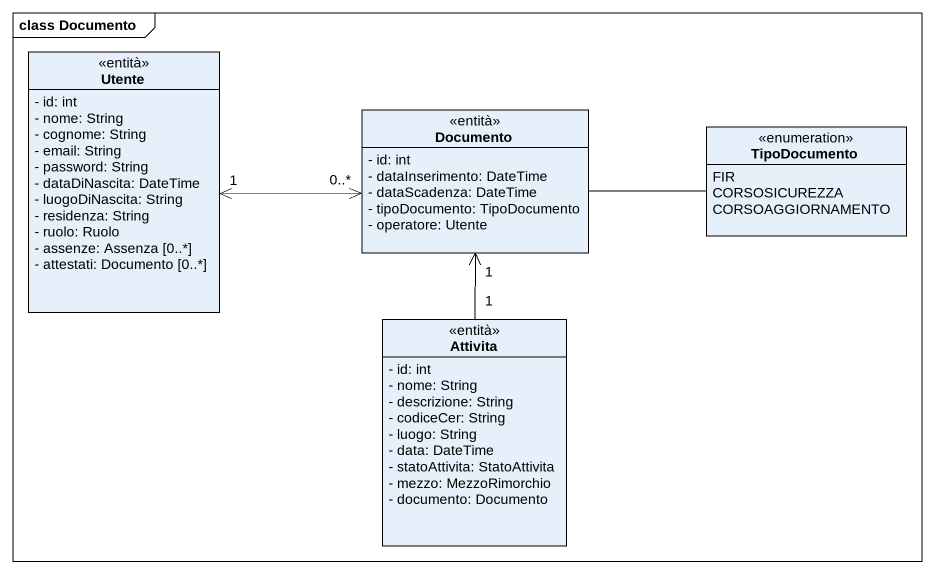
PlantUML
@startuml
mainframe class Documento
hide circle
hide empty members
skinparam classAttributeIconSize 0
class Utente <<entità>> {
  - id: int
  - nome: String
  - cognome: String
  - email: String
  - password: String
  - dataDiNascita: DateTime
  - luogoDiNascita: String
  - residenza: String
  - ruolo: Ruolo
  - assenze: Assenza [0..*]
  - attestati: Documento [0..*]
}
class Documento <<entità>> {
  - id: int
  - dataInserimento: DateTime
  - dataScadenza: DateTime
  - tipoDocumento: TipoDocumento
  - operatore: Utente
}
enum TipoDocumento {
  FIR
  CORSOSICUREZZA
  CORSOAGGIORNAMENTO
}
class Attivita <<entità>> {
  - id: int
  - nome: String
  - descrizione: String
  - codiceCer: String
  - luogo: String
  - data: DateTime
  - statoAttivita: StatoAttivita
  - mezzo: MezzoRimorchio
  - documento: Documento
}
Documento "0..*" <-left-> "1" Utente
Documento -right- TipoDocumento
Documento "1" <-- "1" Attivita
@enduml
